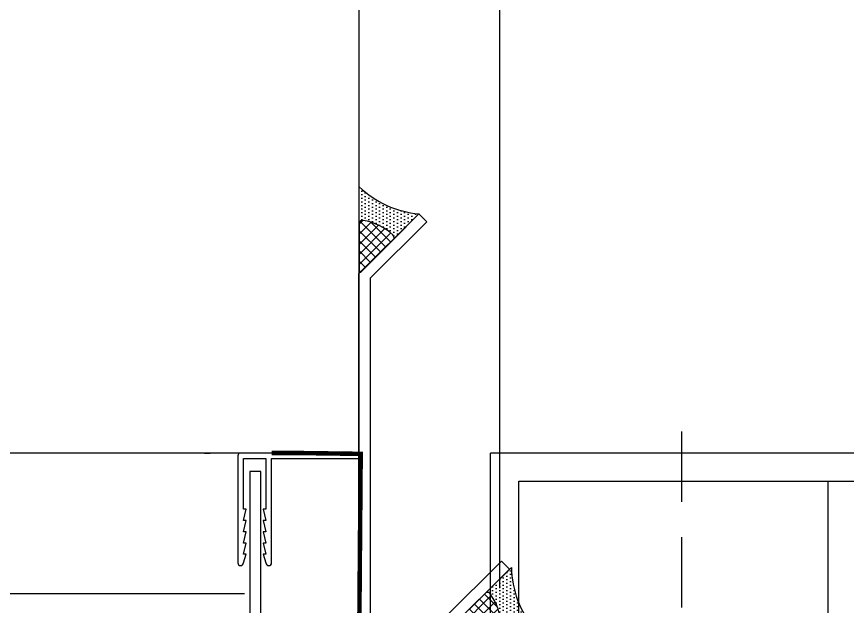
# Model space of a CAD drawing. Header units: inches. Extents: x 21 to 38546, y 13 to 15001.
# Drawn here: x 5840.67 to 5855.44, y 979.36 to 989.84 of the extents above; entities that cross this region are included whole.
import ezdxf

# ---------------------------------------------------------------- set-up
doc = ezdxf.new("R2010")
doc.units = ezdxf.units.IN
doc.header["$MEASUREMENT"] = 0
doc.set_wipeout_variables(frame=1)
for name, pattern in [('1+1 dbx a2$0$374_BLD_A1_BLOK_2$0$HIDDEN', [0.375, 0.25, -0.125]), ('DASHDOT', [1, 0.5, -0.25, 0, -0.25]), ('DASHED2', [0.375, 0.25, -0.125]), ('DOT', [6.35, 0, -6.35]), ('HIDDEN', [9.525, 6.35, -3.175])]:
    doc.linetypes.add(name, pattern=pattern)
for name, color, linetype, lineweight in [('Z_MİM_-KM-BEAM-RAY', 8, 'DOT', 25), ('Z_MİM_-KM-GLAZ', 8, 'Continuous', 25), ('Z_MİM_-KM-IRON-09', 8, 'Continuous', 25), ('Z_MİM_-KM-WALL', 8, 'Continuous', 25), ('Z_MİM_-KM-WALL-PL', 8, 'Continuous', 25), ('Z_MİM_-KM-WALL-PLASTER', 8, 'Continuous', 25), ('Z_MİM_00', 8, 'Continuous', 25), ('Z_MİM_2-0', 8, 'Continuous', 25), ('Z_MİM_3-1', 8, 'DASHED2', 25), ('Z_MİM_AX', 8, 'DASHDOT', 25), ('Z_MİM_MYM_alüminyum levha', 8, 'Continuous', 25), ('Z_MİM_MYM_butil mastik', 8, 'Continuous', 25), ('Z_MİM_MYM_galvaniz levha', 8, 'Continuous', 25), ('Z_MİM_MYM_MEMBRAN_', 8, 'HIDDEN', 25), ('Z_MİM_OL', 8, 'Continuous', 25)]:
    doc.layers.add(name, color=color, linetype=linetype, lineweight=lineweight)

# ---------------------------------------------------------------- blocks, each defined once
blk = doc.blocks.new('VD')
at = {"layer": 'Z_MİM_2-0', "extrusion": (0.950035, -0.312144, 0), "elevation": -4.98}
blk.add_lwpolyline([(10.18, 0), (15.15, 0)], dxfattribs=at)
at = {"layer": 'Z_MİM_2-0', "extrusion": (0.932972, 0.359948, 0), "elevation": 5.74}
blk.add_lwpolyline([(14.87, 0), (10.57, 0)], dxfattribs=at)
at = {"layer": 'Z_MİM_2-0'}
blk.add_lwpolyline([(-1.73, 13), (1.72, 13.58)], dxfattribs=at)
at = {"layer": 'Z_MİM_2-0', "extrusion": (0.164399, -0.986394, 0)}
for points, elevation in [([(-0.17, 0), (4.08, 0)], -11.73), ([(3.85, 0), (-0.4, 0)], -10.35), ([(3.62, 0), (-0.63, 0)], -8.97), ([(3.39, 0), (-0.86, 0)], -7.59), ([(3.16, 0), (-1.09, 0)], -6.21), ([(2.93, 0), (-1.32, 0)], -4.83), ([(2.7, 0), (-1.55, 0)], -3.44), ([(2.47, 0), (-1.79, 0)], -2.06)]:
    blk.add_lwpolyline(points, dxfattribs=dict(at, elevation=elevation))
at = {"layer": 'Z_MİM_2-0', "extrusion": (1, 0, 0)}
for points, elevation in [([(11.92, 0), (0.14, 0)], 1.55), ([(0.14, 0), (11.22, 0)], -1.55), ([(-2.72, 0), (-3.09, 0)], -0.45), ([(-3.09, 0), (-2.72, 0)], 0.45)]:
    blk.add_lwpolyline(points, dxfattribs=dict(at, elevation=elevation))
at = {"layer": 'Z_MİM_2-0', "extrusion": (0.065533, -0.99785, 0), "elevation": -0.9}
blk.add_lwpolyline([(-0.26, 0), (2.16, 0)], dxfattribs=at)
at = {"layer": 'Z_MİM_2-0', "extrusion": (0, 1, 0)}
for points, elevation in [([(4.1, 0), (-4.1, 0)], -0.06), ([(-0.45, 0), (0.45, 0)], -2.72)]:
    blk.add_lwpolyline(points, dxfattribs=dict(at, elevation=elevation))
at = {"layer": 'Z_MİM_2-0'}
for centre, start, end in [((-1.75, 0.14), 270, 0), ((1.75, 0.14), 180, 270)]:
    blk.add_arc(centre, 0.2, start, end, dxfattribs=at)
at = {"layer": 'Z_MİM_2-0', "extrusion": (0, 0, -1)}
for centre, radius, start, end in [((1.28, -0.06), 2.82, 290.351, 0), ((-1.28, -0.06), 2.82, 180, 249.649), ((0, 3.39), 6.5, 273.9761, 290.351), ((0, 3.39), 6.5, 249.649, 266.0239)]:
    blk.add_arc(centre, radius, start, end, dxfattribs=at)
at = {"layer": 'Z_MİM_3-1', "extrusion": (0.469472, -0.882948, 0)}
blk.add_lwpolyline([(-1.3, 0), (0, 0)], dxfattribs=at)
at = {"layer": 'Z_MİM_3-1', "extrusion": (-0.469472, -0.882948, 0), "elevation": 0}
blk.add_lwpolyline([(0, 0), (1.3, 0)], dxfattribs=at)
at = {"layer": 'Z_MİM_3-1'}
for points in [[(-2.2, -2.72), (-1.15, -0.61)], [(-0.64, -3.08), (-0.52, -0.61)], [(-0.47, -3.09), (-0.35, -0.61)], [(0.47, -3.09), (0.35, -0.61)], [(0.64, -3.08), (0.52, -0.61)], [(1.14, -0.61), (2.2, -2.72)]]:
    blk.add_lwpolyline(points, dxfattribs=at)
at = {"layer": 'Z_MİM_3-1', "extrusion": (0.998869, -0.047542, 0), "elevation": -1.06}
blk.add_lwpolyline([(-3.05, 0), (-0.66, 0)], dxfattribs=at)
at = {"layer": 'Z_MİM_3-1', "extrusion": (0, 1, 0), "elevation": -0.61}
blk.add_lwpolyline([(1.14, 0), (-1.15, 0)], dxfattribs=at)
at = {"layer": 'Z_MİM_3-1', "extrusion": (0.998869, 0.047542, 0), "elevation": 1.06}
blk.add_lwpolyline([(-3.05, 0), (-0.66, 0)], dxfattribs=at)
at = {"layer": 'Z_MİM_AX', "extrusion": (1, 0, 0), "elevation": 0}
blk.add_lwpolyline([(-7.11, 0), (19.94, 0)], dxfattribs=at)
blk = doc.blocks.new('A$C70963ABB')
at = {"layer": 'Z_MİM_-KM-IRON-09'}
blk.add_lwpolyline([(0.4, 20), (0.4, 69.5), (5.4, 69.5), (5.4, 70), (-0.1, 70), (-0.1, 20), (0.4, 20)], dxfattribs=at)
at = {"layer": 'Z_MİM_OL', "yscale": 0.1, "zscale": 0.1}
for p, xscale in [((1.726, 69.506), 0.1), ((4.074, 69.506), -0.1)]:
    blk.add_blockref('VD', p, dxfattribs=dict(at, xscale=xscale))
blk = doc.blocks.new('-KM_Kiriş İzi_ZK')
at = {"layer": 'Z_MİM_-KM-BEAM-RAY'}
blk.add_line((2035, 0), (2654.999, 0), dxfattribs=at)
blk = doc.blocks.new('*U90')
at = {"layer": 'Z_MİM_MYM_butil mastik'}
h = blk.add_hatch(dxfattribs=at)
h.set_pattern_fill('DOTS', color=256, scale=0.4, angle=180, style=0)
h.set_pattern_definition([(180, (-119708.88504, -7601.3515), (-0.3175, -0.635), [0, -0.635])])
edge = h.paths.add_edge_path()
edge.add_arc((-11.21, 44.59), 17.47, 270.9769, 309.9193)
edge.add_line((0, 31.2), (0, 24.84))
edge.add_arc((-0.62, 24.63), 0.652, 19.0453, 91.4713)
edge.add_arc((-0.38, 15.53), 9.76, 91.4713, 126.6192)
edge.add_arc((-5.81, 22.83), 0.652, 126.6192, 199.0453)
edge.add_line((-6.43, 22.62), (-10.91, 27.13))
h = blk.add_hatch(dxfattribs=at)
h.set_pattern_fill('ANSI37', color=256, scale=0.4, angle=180, style=0)
h.set_pattern_definition([(225, (-119708.885, -7601.3515), (0.898025612, -0.898025612), []), (315, (-119708.885, -7601.3515), (0.898025612, 0.898025612), [])])
edge = h.paths.add_edge_path()
edge.add_arc((-0.19, 17.09), 0.61, 256.328, 286.1228)
edge.add_arc((-0.03, 16.53), 0.0316, 286.1228, 360.0011)
edge.add_line((0, 16.53), (0, 24.84))
edge.add_arc((-0.62, 24.63), 0.652, 19.0453, 91.4713)
edge.add_arc((-0.38, 15.53), 9.76, 91.4713, 126.6192)
edge.add_arc((-5.81, 22.83), 0.652, 126.6192, 199.0453)
edge.add_line((-6.43, 22.62), (-0.35, 16.5))
edge.add_arc((-0.33, 16.53), 0.0316, 224.8312, 256.328)
h = blk.add_hatch(dxfattribs=at)
h.set_pattern_fill('DOTS', color=256, scale=0.4, angle=180, style=0)
h.set_pattern_definition([(180, (-119649.0471, -7567.4591), (-0.3175, -0.635), [0, -0.635])])
edge = h.paths.add_edge_path()
edge.add_arc((-91.17, 12.16), 17.47, 316.1456, 355.0881)
edge.add_line((-73.76, 10.67), (-69.25, 6.19))
edge.add_arc((-69.54, 5.6), 0.652, 64.214, 136.6401)
edge.add_arc((-62.92, -0.65), 9.76, 136.6401, 171.788)
edge.add_arc((-71.93, 0.65), 0.652, 171.788, 244.214)
edge.add_line((-72.21, 0.06), (-78.57, 0.06))
h = blk.add_hatch(dxfattribs=at)
h.set_pattern_fill('ANSI37', color=256, scale=0.4, angle=180, style=0)
h.set_pattern_definition([(225, (-119649.0471, -7567.4591), (0.898025612, -0.898025612), []), (315, (-119649.0471, -7567.4591), (0.898025612, 0.898025612), [])])
edge = h.paths.add_edge_path()
edge.add_arc((-63.89, 0.59), 0.61, 301.4968, 331.2916)
edge.add_arc((-63.39, 0.31), 0.0316, 331.2916, 405.1698)
edge.add_line((-63.36, 0.33), (-69.25, 6.19))
edge.add_arc((-69.54, 5.6), 0.652, 64.214, 136.6401)
edge.add_arc((-62.92, -0.65), 9.76, 136.6401, 171.788)
edge.add_arc((-71.93, 0.65), 0.652, 171.788, 244.214)
edge.add_line((-72.21, 0.06), (-63.59, 0.06))
edge.add_arc((-63.59, 0.09), 0.0316, 270, 301.4968)
at = {"layer": 'Z_MİM_MYM_butil mastik', "linetype": 'ByBlock'}
for points in [[(-10.91, 27.13, 0.171573), (0, 31.2), (0, 24.84, 0.326976), (-0.63, 25.28, 0.154575), (-6.2, 23.36, 0.326976), (-6.43, 22.62)], [(-0.34, 16.5, 0.130742), (-0.02, 16.5, 0.334005), (0, 16.53), (0, 24.84, 0.326976), (-0.63, 25.28, 0.154575), (-6.2, 23.36, 0.326976), (-6.43, 22.62), (-0.35, 16.5, 0.138302)], [(-78.57, 0.06, 0.171573), (-73.76, 10.67), (-69.25, 6.19, 0.326976), (-70.01, 6.05, 0.154575), (-72.57, 0.74, 0.326976), (-72.21, 0.06)], [(-63.57, 0.07, 0.130742), (-63.36, 0.29, 0.334005), (-63.36, 0.33), (-69.25, 6.19, 0.326976), (-70.01, 6.05, 0.154575), (-72.57, 0.74, 0.326976), (-72.21, 0.06), (-63.59, 0.06, 0.138302)]]:
    blk.add_lwpolyline(points, format="xyb", close=True, dxfattribs=at)
at = {"layer": 'Z_MİM_MYM_galvaniz levha'}
blk.add_lwpolyline([(-12.02, 25.37, -0.414214), (-12.02, 25.37), (-10.61, 26.78, -0.414214), (-10.61, 26.78), (0, 16.11), (0, 0), (-63.16, 0, 0.667116), (-63.16, 0), (-73.76, 10.67, -0.414214), (-73.76, 10.67), (-72.34, 12.08), (-62.32, 2), (-2, 2), (-2, 15.28), (-12.02, 25.37)], format="xyb", dxfattribs=at)
blk = doc.blocks.new('ANK-1')
for points in [[(68, 0), (0, 0)], [(0, -130.27), (0, 0)], [(5, -5), (200.09, -5), (200.09, 0)], [(0, -130.27), (5, -130.27), (5, -5)], [(60, -130.27), (60, -5)]]:
    blk.add_lwpolyline(points)
blk = doc.blocks.new('-KM-AL1 150_900')
blk.add_wipeout([(151.488, -34.02), (151.726, -15.48), (149.45, -15.45), (149.45, 7.15), (9.45, 7.15), (9.45, -15.45), (7.398, -15.45), (7.567, -34.061)])
at = {"linetype": '1+1 dbx a2$0$374_BLD_A1_BLOK_2$0$HIDDEN', "ltscale": 5}
blk.add_line((15.193, -40.695, -0.002), (15.193, -14.725, -0.002), dxfattribs=at)
blk.add_lwpolyline([(7.348, -17.45, 0.41126), (7.398, -17.401), (7.448, -17.25), (7.398, -17.25), (7.448, -17.05), (7.398, -17.05), (7.448, -16.85), (7.398, -16.85), (7.448, -16.65), (7.398, -16.65), (7.448, -16.45), (7.398, -16.45), (7.398, -15.55), (7.798, -15.55), (7.798, -16.45), (7.748, -16.45), (7.798, -16.65), (7.748, -16.65), (7.798, -16.85), (7.748, -16.85), (7.798, -17.05), (7.748, -17.05), (7.798, -17.25), (7.748, -17.25), (7.798, -17.401, 0.414214), (7.847, -17.45), (7.848, -17.45, 0.414214), (7.898, -17.4), (7.898, -15.55), (9.448, -15.55, 0.414214), (9.498, -15.5), (9.498, -15.5, 0.414214), (9.448, -15.45), (7.348, -15.45, 0.414214), (7.298, -15.5), (7.298, -17.401, 0.414214), (7.347, -17.45)], format="xyb", close=True)
at = {"layer": 'Z_MİM_-KM-WALL'}
blk.add_line((9.45, 4.55), (9.45, -17.85), dxfattribs=at)
at = {"layer": 'Z_MİM_-KM-WALL-PLASTER'}
blk.add_lwpolyline([(9.45, 7.05), (11.95, 7.05), (11.95, -17.85)], dxfattribs=at)
at = {"layer": 'Z_MİM_MYM_alüminyum levha'}
blk.add_lwpolyline([(7.509, -15.781, -0.414214), (7.509, -15.781), (7.509, -20.392), (7.509, -33.92, 0.414214), (7.709, -34.12), (14.275, -34.12), (14.275, -33.92), (7.709, -33.92, -0.414214), (7.709, -33.92), (7.709, -20.392), (7.709, -15.781, 0.000012), (7.709, -15.781), (7.509, -15.781)], format="xyb", dxfattribs=at)
at = {"layer": 'Z_MİM_MYM_MEMBRAN_', "ltscale": 20, "const_width": 0.08}
blk.add_lwpolyline([(14.11, -33.92), (12.41, -33.92), (9.337, -33.372), (9.337, -33.372), (9.483, -15.465), (8.398, -15.45), (7.898, -15.45)], dxfattribs=at)
at = {"xscale": 0.1, "yscale": 0.1, "zscale": 0.1}
blk.add_blockref('ANK-1', (11.793, -15.45, -0.002), dxfattribs=at)
at = {"xscale": 0.1, "yscale": 0.1, "zscale": 0.1, "rotation": 270}
blk.add_blockref('*U90', (9.45, -18.574), dxfattribs=at)

msp = doc.modelspace()

# ---------------------------------------------------------------- linework, layer by layer
at = {"layer": 'Z_MİM_-KM-WALL-PL'}
msp.add_lwpolyline([(4641.757, 982.083), (3331.758, 982.083), (3331.758, 1637.083), (3041.758, 1637.083), (3041.758, 2582.084), (6831.758, 2582.084), (6831.758, 982.083), (5341.758, 982.083)], dxfattribs=at)
at = {"layer": 'Z_MİM_-KM-WALL-PLASTER'}
msp.add_lwpolyline([(4644.257, 1293.058), (4644.257, 979.583), (3329.258, 979.583), (3329.258, 1634.583), (3039.258, 1634.583), (3039.258, 2584.584), (6834.258, 2584.584), (6834.258, 979.583), (5339.257, 979.583), (5339.257, 1293.058)], dxfattribs=at)

# ---------------------------------------------------------------- block references
at = {"layer": 'Z_MİM_-KM-BEAM-RAY'}
msp.add_blockref('-KM_Kiriş İzi_ZK', (3331.714, 982.083), dxfattribs=at)
at = {"layer": 'Z_MİM_00'}
msp.add_blockref('A$C70963ABB', (5846.22, 912.083), dxfattribs=at)

# ---------------------------------------------------------------- next in the draw order: block references
at = {"layer": 'Z_MİM_-KM-GLAZ'}
msp.add_blockref('-KM-AL1 150_900', (5837.308, 997.533), dxfattribs=at)

doc.saveas('drawing.dxf')
